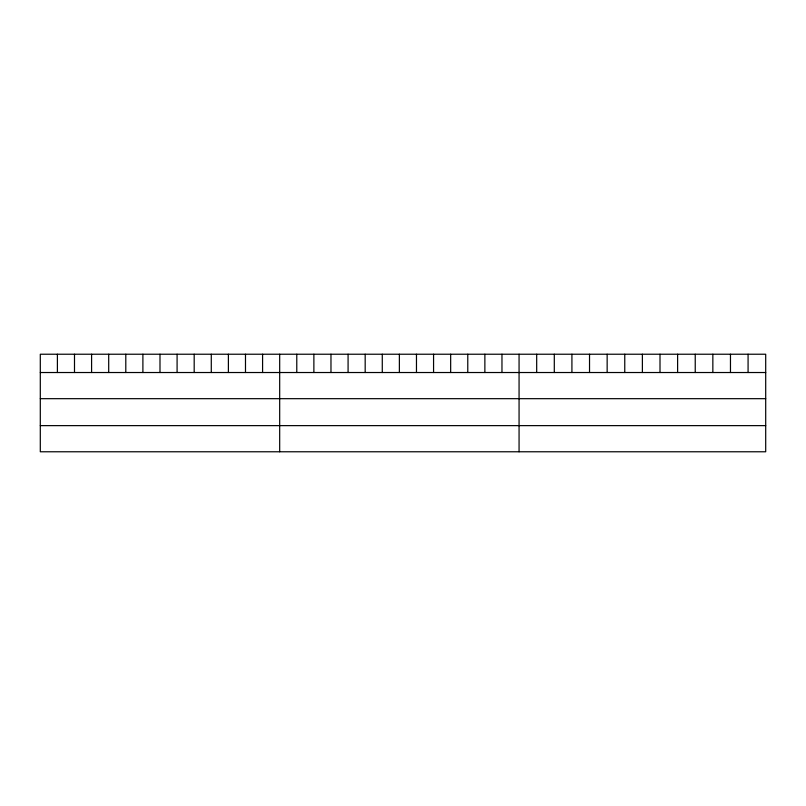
<?xml version="1.0" encoding="UTF-8"?>
<svg xmlns="http://www.w3.org/2000/svg" width="806" height="806" viewBox="0 0 806 806"><rect width="100%" height="100%" fill="white"/><g stroke="black" fill="none" stroke-linecap="round" stroke-linejoin="round"><path stroke-width="1.21" d="M765.7 372.523L765.7 451.773L40.3 451.773L40.3 354.227L765.7 354.227L765.7 372.523L40.3 372.523M40.3 398.678L765.7 398.678M40.3 425.628L765.7 425.628M748.079 354.227L748.079 372.523M730.468 354.227L730.468 372.523M712.847 354.227L712.847 372.523M695.235 354.227L695.235 372.523M677.614 354.227L677.614 372.523M660.003 354.227L660.003 372.523M642.382 354.227L642.382 372.523M624.761 354.227L624.761 372.523M607.15 354.227L607.15 372.523M589.529 354.227L589.529 372.523M571.917 354.227L571.917 372.523M554.296 354.227L554.296 372.523M536.685 354.227L536.685 372.523M519.064 354.227L519.064 451.773M501.967 354.227L501.967 372.523M484.869 354.227L484.869 372.523M467.772 354.227L467.772 372.523M450.665 354.227L450.665 372.523M433.568 354.227L433.568 372.523M416.47 354.227L416.47 372.523M399.373 354.227L399.373 372.523M382.276 354.227L382.276 372.523M365.178 354.227L365.178 372.523M348.081 354.227L348.081 372.523M330.974 354.227L330.974 372.523M313.877 354.227L313.877 372.523M296.779 354.227L296.779 372.523M279.682 354.227L279.682 451.773M262.585 354.227L262.585 372.523M245.487 354.227L245.487 372.523M228.39 354.227L228.39 372.523M211.283 354.227L211.283 372.523M194.186 354.227L194.186 372.523M177.088 354.227L177.088 372.523M159.991 354.227L159.991 372.523M142.894 354.227L142.894 372.523M125.796 354.227L125.796 372.523M108.699 354.227L108.699 372.523M91.592 354.227L91.592 372.523M74.495 354.227L74.495 372.523M57.397 354.227L57.397 372.523"/></g></svg>
